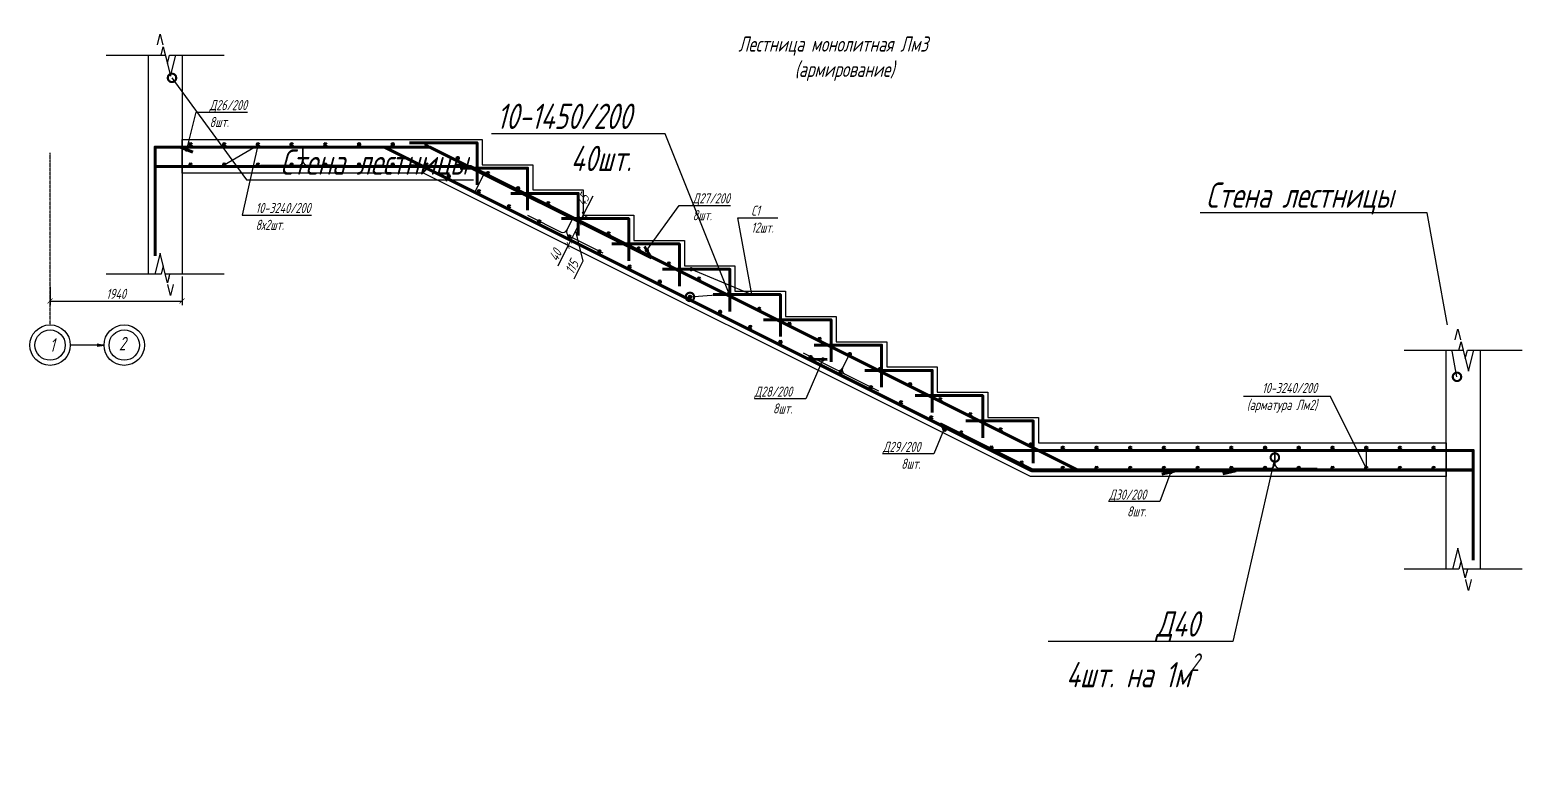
# Model space of a CAD drawing. Header units: millimetres. Extents: x 645 to 249636, y -127504 to 76561.
# Drawn here: x 189591 to 198444, y -38378 to -33981 of the extents above; entities that cross this region are included whole.
import ezdxf
from ezdxf import colors
from ezdxf.entities.mleader import LeaderData, LeaderLine
from ezdxf.math import Vec2, Vec3

# ---------------------------------------------------------------- set-up
doc = ezdxf.new("R2010")
doc.units = ezdxf.units.MM
doc.linetypes.add('Штрихпунктирная', pattern=[11, 6, -2, 1, -2])
doc.layers.get('Defpoints').update_dxf_attribs({"color": 8})
for name, color, linetype, lineweight in [('Обозначение', 94, 'Continuous', 25), ('Обозначения', 82, 'Continuous', 25), ('Обозначения @ 20', 82, 'Continuous', 25), ('Обозначения @ 50', 82, 'Continuous', 25), ('Основная', 7, 'Continuous', 60)]:
    doc.layers.add(name, color=color, linetype=linetype, lineweight=lineweight)
doc.styles.get("Standard").update_dxf_attribs({"font": 'simplex.shx', "width": 0.7, "oblique": 15, "height": 3})
doc.dimstyles.new('Default', dxfattribs={"dimtxt": 3, "dimasz": 1.5, "dimexe": 1.25, "dimexo": 0.625, "dimtad": 1, "dimdec": 0, "dimtxsty": 'Standard', "dimblk": 'ARCHTICK', "dimcen": 2.5, "dimadec": 0, "dimazin": 0, "dimtfac": 1, "dimtdec": 0, "dimtmove": 0, "dimatfit": 3, "dimfxl": 1, "dimarcsym": 0})

# ---------------------------------------------------------------- blocks, each defined once
blk = doc.blocks.new('*U280')
at = {"layer": 'Основная'}
blk.add_circle((50, 10), 5, dxfattribs=at)
blk = doc.blocks.new('*U281')
at = {"layer": 'Обозначение', "color": 0, "linetype": 'ByBlock', "lineweight": -2, "transparency": 16777216}
for p in [(190494.1, -34670.8), (190694.1, -34670.8), (190894.1, -34670.8), (191094.1, -34670.8), (191294.1, -34670.8), (191494.1, -34670.8), (191694.1, -34670.8), (191894.1, -34670.8), (195669.2, -36470.8), (195869.2, -36470.8), (196069.2, -36470.8), (196269.2, -36470.8), (196469.2, -36470.8), (196669.2, -36470.8), (196869.2, -36470.8), (197069.2, -36470.8), (197269.2, -36470.8), (197469.2, -36470.8), (197669.2, -36470.8), (197869.2, -36470.8)]:
    blk.add_blockref('*U280', p, dxfattribs=at)
at = {"layer": 'Обозначение', "color": 0, "linetype": 'ByBlock', "lineweight": -2, "transparency": 16777216, "rotation": 333.4349488229211}
for p in [(192080.4, -34728.7), (192259.3, -34818.1), (192438.2, -34907.6), (192617.1, -34997), (192796, -35086.5), (192974.9, -35175.9), (193153.8, -35265.4), (193332.6, -35354.8), (193511.5, -35444.2), (193690.4, -35533.7), (193869.3, -35623.1), (194048.2, -35712.6), (194227.1, -35802), (194406, -35891.5), (194584.8, -35980.9), (194763.7, -36070.3), (194942.6, -36159.8), (195121.5, -36249.2), (195300.4, -36338.7), (195479.3, -36428.1)]:
    blk.add_blockref('*U280', p, dxfattribs=at)
blk = doc.blocks.new('*U282')
at = {"layer": 'Основная'}
blk.add_circle((50, 10), 5, dxfattribs=at)
blk = doc.blocks.new('*U283')
at = {"layer": 'Обозначение', "color": 0, "linetype": 'ByBlock', "lineweight": -2, "transparency": 16777216}
for p in [(190494.1, -34790.8), (190694.1, -34790.8), (190894.1, -34790.8), (191094.1, -34790.8), (191294.1, -34790.8), (191494.1, -34790.8), (191694.1, -34790.8), (191894.1, -34790.8), (195669.2, -36590.8), (195869.2, -36590.8), (196069.2, -36590.8), (196269.2, -36590.8), (196469.2, -36590.8), (196669.2, -36590.8), (196869.2, -36590.8), (197069.2, -36590.8), (197269.2, -36590.8), (197469.2, -36590.8), (197669.2, -36590.8), (197869.2, -36590.8)]:
    blk.add_blockref('*U282', p, dxfattribs=at)
at = {"layer": 'Обозначение', "color": 0, "linetype": 'ByBlock', "lineweight": -2, "transparency": 16777216, "rotation": 333.4349488229211}
for p in [(192026.8, -34836), (192205.7, -34925.5), (192384.6, -35014.9), (192563.4, -35104.4), (192742.3, -35193.8), (192921.2, -35283.2), (193100.1, -35372.7), (193279, -35462.1), (193457.9, -35551.6), (193636.7, -35641), (193815.6, -35730.5), (193994.5, -35819.9), (194173.4, -35909.3), (194352.3, -35998.8), (194531.2, -36088.2), (194710.1, -36177.7), (194888.9, -36267.1), (195067.8, -36356.6), (195246.7, -36446), (195425.6, -36535.4)]:
    blk.add_blockref('*U282', p, dxfattribs=at)
blk = doc.blocks.new('_DotSmall')
at = {"color": 0, "linetype": 'ByBlock', "const_width": 0.5}
blk.add_lwpolyline([(-0.0625, 0, 1), (0.0625, 0, 1)], format="xyb", close=True, dxfattribs=at)
blk = doc.blocks.new('*U345')
at = {"color": 0, "linetype": 'ByBlock', "lineweight": -2}
for points in [[(0, 5), (-3, 5), (-3, 1.25), (0, 1.25)], [(0, -5), (-3, -5), (-3, -1.25), (0, -1.25)]]:
    blk.add_wipeout(points, dxfattribs=at)
blk.add_wipeout([(-3, -1.25), (0, -1.25), (-2.5, -0.62), (2.5, 0.62), (0, 1.25), (-3, 1.25)], dxfattribs=at)
at = {"color": 0, "linetype": 'ByBlock', "lineweight": -2, "ltscale": 100}
for points in [[(0, 1.25), (0, 5), (0, 7)], [(0, -1.25), (-2.5, -0.62), (2.5, 0.62), (0, 1.25)], [(0, -7), (0, -5), (0, -1.25)]]:
    blk.add_lwpolyline(points, dxfattribs=at)
blk = doc.blocks.new('*U1194')
at = {"layer": 'Обозначения @ 50', "ltscale": 100, "xscale": 50.00000000000002, "yscale": 50.00000000000002, "zscale": 50.00000000000002, "rotation": 270.0000000000001}
blk.add_blockref('*U345', (198094.1, -35880.8), dxfattribs=at)
at = {"layer": 'Обозначения @ 20', "ltscale": 100, "xscale": 20.00000000000001, "yscale": 20.00000000000001, "zscale": 20.00000000000001, "rotation": 270.0000000000001}
blk.add_blockref('*U345', (198094.1, -35880.8), dxfattribs=at)
blk = doc.blocks.new('*U347')
at = {"color": 0, "linetype": 'ByBlock', "lineweight": -2}
for points in [[(0, 5), (-3, 5), (-3, 1.25), (0, 1.25)], [(0, -5), (-3, -5), (-3, -1.25), (0, -1.25)]]:
    blk.add_wipeout(points, dxfattribs=at)
blk.add_wipeout([(-3, -1.25), (0, -1.25), (-2.5, -0.62), (2.5, 0.62), (0, 1.25), (-3, 1.25)], dxfattribs=at)
at = {"color": 0, "linetype": 'ByBlock', "lineweight": -2, "ltscale": 100}
for points in [[(0, 1.25), (0, 5), (0, 7)], [(0, -1.25), (-2.5, -0.62), (2.5, 0.62), (0, 1.25)], [(0, -7), (0, -5), (0, -1.25)]]:
    blk.add_lwpolyline(points, dxfattribs=at)
blk = doc.blocks.new('*U1195')
at = {"layer": 'Обозначения @ 50', "ltscale": 100, "xscale": 50.00000000000002, "yscale": 50.00000000000002, "zscale": 50.00000000000002, "rotation": 90.00000000000007}
blk.add_blockref('*U347', (198094.1, -37180.8), dxfattribs=at)
at = {"layer": 'Обозначения @ 20', "ltscale": 100, "xscale": 20.00000000000001, "yscale": 20.00000000000001, "zscale": 20.00000000000001, "rotation": 90.00000000000007}
blk.add_blockref('*U347', (198094.1, -37180.8), dxfattribs=at)
blk = doc.blocks.new('*U1196')
at = {"layer": 'Обозначения @ 50', "ltscale": 100, "xscale": 50.00000000000002, "yscale": 50.00000000000002, "zscale": 50.00000000000002, "rotation": 270.0000000000001}
blk.add_blockref('*U345', (190394.2, -34130.8), dxfattribs=at)
at = {"layer": 'Обозначения @ 20', "ltscale": 100, "xscale": 20.00000000000001, "yscale": 20.00000000000001, "zscale": 20.00000000000001, "rotation": 270.0000000000001}
blk.add_blockref('*U345', (190394.2, -34130.8), dxfattribs=at)
blk = doc.blocks.new('*U1197')
at = {"layer": 'Обозначения @ 50', "ltscale": 100, "xscale": 50.00000000000002, "yscale": 50.00000000000002, "zscale": 50.00000000000002, "rotation": 90.00000000000007}
blk.add_blockref('*U347', (190394.1, -35430.8), dxfattribs=at)
at = {"layer": 'Обозначения @ 20', "ltscale": 100, "xscale": 20.00000000000001, "yscale": 20.00000000000001, "zscale": 20.00000000000001, "rotation": 90.00000000000007}
blk.add_blockref('*U347', (190394.1, -35430.8), dxfattribs=at)
blk = doc.blocks.new('_Open')
at = {"color": 0, "linetype": 'ByBlock', "lineweight": -2}
for p, q in [((-1, 0.17), (0, 0)), ((-1, -0.17), (0, 0)), ((0, 0), (-1, 0))]:
    blk.add_line(p, q, dxfattribs=at)
blk = doc.blocks.new('_ArchTick')
at = {"color": 0, "linetype": 'ByBlock', "const_width": 0.15}
blk.add_lwpolyline([(-0.5, -0.5), (0.5, 0.5)], dxfattribs=at)
blk = doc.blocks.new('*D1080')
at = {"layer": 'Defpoints', "color": 0, "transparency": 16777216}
for p in [(189710.8, -35492.5), (190494.1, -35430.8), (190494.1, -35589.4)]:
    blk.add_point(p, dxfattribs=at)
at = {"layer": 'Обозначение', "color": 0, "lineweight": -2, "transparency": 16777216}
for p, q in [((190494.1, -35443.3), (190494.1, -35614.4)), ((189710.8, -35505), (189710.8, -35614.4)), ((189710.8, -35589.4), (190494.1, -35589.4))]:
    blk.add_line(p, q, dxfattribs=at)
at = {"layer": 'Обозначение', "color": 0, "lineweight": -2, "transparency": 16777216, "xscale": 30, "yscale": 30, "zscale": 30, "rotation": 180}
blk.add_blockref('_ArchTick', (189710.8, -35589.4), dxfattribs=at)
at = {"layer": 'Обозначение', "color": 0, "lineweight": -2, "transparency": 16777216, "xscale": 30, "yscale": 30, "zscale": 30}
blk.add_blockref('_ArchTick', (190494.1, -35589.4), dxfattribs=at)
at = {"layer": 'Обозначение', "color": 0, "transparency": 16777216, "insert": (190102.4, -35546.9), "char_height": 60, "attachment_point": 5}
blk.add_mtext('1940', dxfattribs=at)
blk = doc.blocks.new('*D1118')
at = {"layer": 'Defpoints', "color": 0, "transparency": 16777216}
for p in [(192853.9, -35121), (192853.9, -35121), (192874, -35080.8)]:
    blk.add_point(p, dxfattribs=at)
at = {"layer": 'Обозначение', "color": 0, "lineweight": -2, "transparency": 16777216}
for p, q in [((192874, -35080.8), (192932.1, -34964.8)), ((192842.7, -35115.4), (192831.6, -35109.9)), ((192853.9, -35121), (192874, -35080.8)), ((192885.2, -35086.4), (192896.4, -35092))]:
    blk.add_line(p, q, dxfattribs=at)
at = {"layer": 'Обозначение', "color": 0, "lineweight": -2, "transparency": 16777216, "xscale": 30, "yscale": 30, "zscale": 30}
for p, rotation in [((192874, -35080.8), 63.4349488229095), ((192853.9, -35121), 243.4349488229095)]:
    blk.add_blockref('_ArchTick', p, dxfattribs=dict(at, rotation=rotation))
at = {"layer": 'Обозначение', "color": 0, "transparency": 16777216, "insert": (192871.7, -34990.3), "char_height": 60, "attachment_point": 5, "rotation": 63.43495}
blk.add_mtext('45', dxfattribs=at)
blk = doc.blocks.new('*D1119')
at = {"layer": 'Defpoints', "color": 0, "transparency": 16777216}
for p in [(192853.9, -35121), (192800.3, -35228.4), (192800.3, -35228.4)]:
    blk.add_point(p, dxfattribs=at)
at = {"layer": 'Обозначение', "color": 0, "lineweight": -2, "transparency": 16777216}
for p, q in [((192853.9, -35121), (192800.3, -35228.4)), ((192842.7, -35115.4), (192831.6, -35109.9)), ((192789.1, -35222.8), (192777.9, -35217.2)), ((192827.1, -35174.7), (192870.7, -35353.7)), ((192870.7, -35353.7), (192817.5, -35460.2))]:
    blk.add_line(p, q, dxfattribs=at)
at = {"layer": 'Обозначение', "color": 0, "lineweight": -2, "transparency": 16777216, "xscale": 30, "yscale": 30, "zscale": 30}
for p, rotation in [((192853.9, -35121), 63.43494882290958), ((192800.3, -35228.4), 243.4349488229096)]:
    blk.add_blockref('_ArchTick', p, dxfattribs=dict(at, rotation=rotation))
at = {"layer": 'Обозначение', "color": 0, "transparency": 16777216, "insert": (192806.1, -35387.9), "char_height": 60, "attachment_point": 5, "rotation": 63.43495}
blk.add_mtext('115', dxfattribs=at)
blk = doc.blocks.new('*D1120')
at = {"layer": 'Defpoints', "color": 0, "transparency": 16777216}
for p in [(192800.3, -35228.4), (192784.6, -35259.7), (192784.6, -35259.7)]:
    blk.add_point(p, dxfattribs=at)
at = {"layer": 'Обозначение', "color": 0, "lineweight": -2, "transparency": 16777216}
for p, q in [((192789.1, -35222.8), (192777.9, -35217.2)), ((192800.3, -35228.4), (192784.6, -35259.7)), ((192724.4, -35380), (192784.6, -35259.7)), ((192773.4, -35254.1), (192762.2, -35248.5))]:
    blk.add_line(p, q, dxfattribs=at)
at = {"layer": 'Обозначение', "color": 0, "lineweight": -2, "transparency": 16777216, "xscale": 30, "yscale": 30, "zscale": 30}
for p, rotation in [((192800.3, -35228.4), 63.43494882290958), ((192784.6, -35259.7), 243.4349488229096)]:
    blk.add_blockref('_ArchTick', p, dxfattribs=dict(at, rotation=rotation))
at = {"layer": 'Обозначение', "color": 0, "transparency": 16777216, "insert": (192708.5, -35316.9), "char_height": 60, "attachment_point": 5, "rotation": 63.43495}
blk.add_mtext('40', dxfattribs=at)

msp = doc.modelspace()

# ---------------------------------------------------------------- linework, layer by layer
at = {"layer": 'Defpoints'}
for p, q in [((190334.12, -34675.783), (191963.424, -34675.783)), ((191695.095, -34675.783), (195535.095, -36595.783)), ((191963.424, -34675.783), (195563.424, -36475.783)), ((190334.12, -34795.783), (191935.095, -34795.783)), ((195563.424, -36475.783), (198154.116, -36475.783)), ((195535.095, -36595.783), (198154.116, -36595.783))]:
    msp.add_line(p, q, dxfattribs=at)
for points in [[(190494.12, -34670.783), (191964.604, -34670.783), (195564.604, -36470.783), (197994.116, -36470.783)], [(190494.12, -34790.783), (191936.276, -34790.783), (195536.276, -36590.783), (197994.116, -36590.783)]]:
    msp.add_lwpolyline(points, dxfattribs=at)
at = {"layer": 'Обозначение', "linetype": 'Штрихпунктирная', "ltscale": 0.5}
msp.add_line((189710.779, -35731.017), (189710.779, -34711.26), dxfattribs=at)
at = {"layer": 'Обозначение'}
for points in [[(190294.12, -34130.783), (190494.12, -34130.783), (190494.12, -35430.783), (190294.12, -35430.783)], [(197994.116, -35880.783), (198194.116, -35880.783), (198194.116, -37180.783), (197994.116, -37180.783)]]:
    msp.add_lwpolyline(points, close=True, dxfattribs=at)
msp.add_lwpolyline([(192290.637, -34822.619), (192232.499, -34938.895)], dxfattribs=at)
for centre, radius in [((189710.779, -35851.017), 120), ((189710.779, -35851.017), 90), ((190150.779, -35851.017), 120), ((190150.779, -35851.017), 90)]:
    msp.add_circle(centre, radius, dxfattribs=at)
at = {"layer": 'Основная', "lineweight": 30}
for points in [[(190960.886, -34782.605), (191185.886, -34782.605, 0.41421356), (191210.886, -34757.605), (191210.886, -34682.605), (191210.886, -34757.605, 0.41421356), (191235.886, -34782.605), (191460.886, -34782.605)], [(192542.29, -35079.948), (192743.536, -35180.571, 0.41421356), (192777.078, -35169.391), (192810.619, -35102.309), (192777.078, -35169.391, 0.41421356), (192788.258, -35202.932), (192989.504, -35303.555)], [(194177.881, -35897.744), (194379.127, -35998.367, 0.41421356), (194412.668, -35987.186), (194446.209, -35920.104), (194412.668, -35987.186, 0.41421356), (194423.848, -36020.727), (194625.094, -36121.35)], [(196727.238, -36580.185), (196952.238, -36580.185, 0.41421356), (196977.238, -36555.185), (196977.238, -36480.185), (196977.238, -36555.185, 0.41421356), (197002.238, -36580.185), (197227.238, -36580.185)]]:
    msp.add_lwpolyline(points, format="xyb", dxfattribs=at)
at = {"layer": 'Основная'}
for points in [[(191844.047, -34650.783), (192244.047, -34650.783), (192244.047, -34900.783)], [(192144.047, -34800.783), (192544.047, -34800.783), (192544.047, -35050.783)], [(192444.047, -34950.783), (192844.047, -34950.783), (192844.047, -35200.783)], [(192744.047, -35100.783), (193144.047, -35100.783), (193144.047, -35350.783)], [(193044.047, -35250.783), (193444.047, -35250.783), (193444.047, -35500.783)], [(193344.047, -35400.783), (193744.047, -35400.783), (193744.047, -35650.783)], [(193644.047, -35550.783), (194044.047, -35550.783), (194044.047, -35800.783)], [(193944.047, -35700.783), (194344.047, -35700.783), (194344.047, -35950.783)], [(194244.047, -35850.783), (194644.047, -35850.783), (194644.047, -36100.783)], [(194544.047, -36000.783), (194944.047, -36000.783), (194944.047, -36250.783)], [(194844.047, -36150.783), (195244.047, -36150.783), (195244.047, -36400.783)], [(195144.047, -36300.783), (195544.047, -36300.783), (195544.047, -36550.783)]]:
    msp.add_lwpolyline(points, dxfattribs=at)
at = {"layer": 'Основная', "color": 2}
for points in [[(193237.738, -35266.052), (193278.232, -35333.187)], [(194321.14, -35936.168), (194212.839, -35934.655)]]:
    msp.add_lwpolyline(points, dxfattribs=at)
at = {"layer": 'Основная', "color": 4}
for points in [[(198154.116, -36475.783), (198154.116, -36590.783), (195536.276, -36590.783), (194990.675, -36317.983)], [(194990.675, -36317.983), (195024.893, -36363.385)], [(196414.604, -36590.783), (196306.62, -36616.252)]]:
    msp.add_lwpolyline(points, dxfattribs=at)

# ---------------------------------------------------------------- block references
at = {"layer": 'Обозначение'}
for name in ['*U281', '*U283']:
    msp.add_blockref(name, (0, 0), dxfattribs=at)

# ---------------------------------------------------------------- texts
at = {"layer": 'Обозначение', "attachment_point": 1}
for s, width, insert, char_height in [('\\pi387.27889;Лестница монолитная Лм3\\P\\pi721.29813;(армирование)', 2148.67321, (193407.091, -34019.977), 90), ('1', 270.73167, (189708.226, -35810.572), 80), ('2', 270.73167, (190119.26, -35801.852), 80)]:
    msp.add_mtext_dynamic_manual_height_columns(s, width=width, gutter_width=300, heights=[0], dxfattribs=dict(at, insert=insert, char_height=char_height))

# ---------------------------------------------------------------- dimensions: what is measured, and where the dimension line sits
at = {"layer": 'Обозначение'}
dim = msp.add_aligned_dim(p1=(192874.047, -35080.783), p2=(192853.922, -35121.032), distance=0, dimstyle='Default', override={"dimjust": 1}, dxfattribs=at)
dim.commit()
dim.dimension.update_dxf_attribs({"geometry": '*D1118', "text_midpoint": (192871.748, -34990.349)})
dim = msp.add_linear_dim(base=(192800.256, -35228.364), p1=(192853.922, -35121.032), p2=(192800.256, -35228.364), angle=63.4349488, text='115', dimstyle='Default', override={"dimtmove": 1}, dxfattribs=at)
dim.commit()
dim.dimension.update_dxf_attribs({"geometry": '*D1119', "text_midpoint": (192865.144, -35364.861), "dimtype": 160})
dim = msp.add_linear_dim(base=(192784.604, -35259.669), p1=(192800.256, -35228.364), p2=(192784.604, -35259.669), angle=63.4349488, text='40', dimstyle='Default', dxfattribs=at)
dim.commit()
dim.dimension.update_dxf_attribs({"geometry": '*D1120', "text_midpoint": (192703.938, -35314.616), "dimtype": 160})

# ---------------------------------------------------------------- leaders
at = {"layer": 'Defpoints'}
ml = msp.add_multileader_mtext('Standard', dxfattribs=at)
ml.set_content('10-3240/200^J(арматура Лм2)', color=256)
ml.set_leader_properties()
ml.set_arrow_properties(name='DOTSMALL')
ml.build(insert=Vec2(0, 0))
ml.multileader.update_dxf_attribs({"text_left_attachment_type": 6, "text_right_attachment_type": 6, "dogleg_length": 2, "arrow_head_size": 40, "scale": 20})
ctx = ml.context
ctx.base_point, ctx.scale, ctx.char_height, ctx.arrow_head_size, ctx.landing_gap_size, ctx.plane_origin = Vec3(196659.124, -36155.361), 20, 60, 40, 40, Vec3(197519.197, -36460.783)
ctx.left_attachment, ctx.right_attachment, ctx.text_align_type = 6, 6, 2
notes = []
notes.append((ctx, [(0, (1, 1, 0), (197307.842, -36155.361), (-1, 0), 40, [(1, [(197519.197, -36460.783), (197519.197, -36580.783)], 0, [])])]))
ctx.mtext.insert, ctx.mtext.alignment, ctx.mtext.flow_direction = Vec3(197227.842, -36075.361), 3, 5
at = {"layer": 'Обозначение'}
ml = msp.add_multileader_mtext('Standard', dxfattribs=at)
ml.set_content('Стена лестницы', color=256)
ml.set_leader_properties()
ml.set_arrow_properties(name='DOTSMALL')
ml.build(insert=Vec2(0, 0))
ml.multileader.update_dxf_attribs({"text_left_attachment_type": 6, "text_right_attachment_type": 6, "dogleg_length": 2, "arrow_head_size": 100, "scale": 50})
ctx = ml.context
ctx.base_point, ctx.scale, ctx.char_height, ctx.arrow_head_size, ctx.landing_gap_size, ctx.plane_origin = Vec3(190975.953, -34869.897), 50, 150, 100, 100, Vec3(190433.128, -34182.109)
ctx.left_attachment, ctx.right_attachment = 6, 6
notes.append((ctx, [(0, (1, 1, 0), (190875.953, -34869.897), (1, 0), 100, [(0, [(190434.094, -34265.711)], 0, [])])]))
ctx.mtext.insert, ctx.mtext.flow_direction = Vec3(191075.953, -34689.897), 5
ml = msp.add_multileader_mtext('Standard', dxfattribs=at)
ml.set_content('Д26/200\\P8шт.', color=256)
ml.set_leader_properties()
ml.set_arrow_properties(name='DOTSMALL')
ml.build(insert=Vec2(0, 0))
ml.multileader.update_dxf_attribs({"text_left_attachment_type": 6, "text_right_attachment_type": 6, "dogleg_length": 2, "arrow_head_size": 40, "scale": 20})
ctx = ml.context
ctx.base_point, ctx.scale, ctx.char_height, ctx.arrow_head_size, ctx.landing_gap_size, ctx.plane_origin = Vec3(190617.056, -34469.276), 20, 60, 40, 40, Vec3(190283.974, -33890.118)
ctx.left_attachment, ctx.right_attachment = 6, 6
notes.append((ctx, [(0, (1, 1, 0), (190577.056, -34469.276), (1, 0), 40, [(0, [(190521.282, -34691.367)], 0, [])])]))
ctx.mtext.insert, ctx.mtext.flow_direction = Vec3(190657.056, -34397.276), 5
ml = msp.add_multileader_mtext('Standard', dxfattribs=at)
ml.set_content('10-1450/200^J40шт.', color=256)
ml.set_leader_properties()
ml.set_arrow_properties(name='DOTSMALL')
ml.build(insert=Vec2(0, 0))
ml.multileader.update_dxf_attribs({"text_left_attachment_type": 6, "text_right_attachment_type": 6, "dogleg_length": 2, "arrow_head_size": 100, "scale": 50})
ctx = ml.context
ctx.base_point, ctx.scale, ctx.char_height, ctx.arrow_head_size, ctx.landing_gap_size, ctx.plane_origin = Vec3(191986.9, -34598.62), 50, 150, 100, 100, Vec3(193507.058, -35564.994)
ctx.left_attachment, ctx.right_attachment, ctx.text_align_type = 6, 6, 2
notes.append((ctx, [(0, (1, 1, 0), (193359.437, -34598.62), (-1, 0), 100, [(1, [(193507.058, -35564.994), (193739.609, -35547.105)], 0, [])])]))
ctx.mtext.insert, ctx.mtext.alignment, ctx.mtext.flow_direction = Vec3(193159.437, -34418.62), 3, 5
ml = msp.add_multileader_mtext('Standard', dxfattribs=at)
ml.set_content('10-3240/200^J8х2шт.', color=256)
ml.set_leader_properties()
ml.set_arrow_properties(name='DOTSMALL')
ml.build(insert=Vec2(0, 0))
ml.multileader.update_dxf_attribs({"text_left_attachment_type": 6, "text_right_attachment_type": 6, "dogleg_length": 2, "arrow_head_size": 40, "scale": 20})
ctx = ml.context
ctx.base_point, ctx.scale, ctx.char_height, ctx.arrow_head_size, ctx.landing_gap_size, ctx.plane_origin = Vec3(190889.736, -35079.455), 20, 60, 40, 40, Vec3(190744.12, -34780.783)
ctx.left_attachment, ctx.right_attachment = 6, 6
notes.append((ctx, [(0, (1, 1, 0), (190849.736, -35079.455), (1, 0), 40, [(1, [(190744.12, -34780.783), (190944.12, -34665.783)], 0, [])])]))
ctx.mtext.insert, ctx.mtext.flow_direction = Vec3(190929.736, -35007.455), 5
ml = msp.add_multileader_mtext('Standard', dxfattribs=at)
ml.set_content('Д27/200\\P8шт.', color=256)
ml.set_leader_properties()
ml.set_arrow_properties(name='DOTSMALL')
ml.build(insert=Vec2(0, 0))
ml.multileader.update_dxf_attribs({"text_left_attachment_type": 6, "text_right_attachment_type": 6, "dogleg_length": 2, "arrow_head_size": 40, "scale": 20})
ctx = ml.context
ctx.base_point, ctx.scale, ctx.char_height, ctx.arrow_head_size, ctx.landing_gap_size, ctx.plane_origin = Vec3(193482.797, -35022.364), 20, 60, 40, 40, Vec3(193251.325, -35288.579)
ctx.left_attachment, ctx.right_attachment = 6, 6
notes.append((ctx, [(0, (1, 1, 0), (193442.797, -35022.364), (1, 0), 40, [(0, [(193251.325, -35288.579)], 0, [])])]))
ctx.mtext.insert, ctx.mtext.flow_direction = Vec3(193522.797, -34950.364), 5
ml = msp.add_multileader_mtext('Standard', dxfattribs=at)
ml.set_content('Стена лестницы', color=256)
ml.set_leader_properties()
ml.set_arrow_properties(name='DOTSMALL')
ml.build(insert=Vec2(0, 0))
ml.multileader.update_dxf_attribs({"text_left_attachment_type": 6, "text_right_attachment_type": 6, "dogleg_length": 2, "arrow_head_size": 100, "scale": 50})
ctx = ml.context
ctx.base_point, ctx.scale, ctx.char_height, ctx.arrow_head_size, ctx.landing_gap_size, ctx.plane_origin = Vec3(196192.876, -35066.017), 50, 150, 100, 100, Vec3(198103.542, -35943.265)
ctx.left_attachment, ctx.right_attachment, ctx.text_align_type = 6, 6, 2
notes.append((ctx, [(0, (1, 1, 0), (197880.102, -35066.017), (-1, 0), 100, [(0, [(198057.54, -36039.012)], 0, [])])]))
ctx.mtext.insert, ctx.mtext.alignment, ctx.mtext.flow_direction = Vec3(197680.102, -34886.017), 3, 5
ml = msp.add_multileader_mtext('Standard', dxfattribs=at)
ml.set_content('С1^J12шт.', color=256)
ml.set_leader_properties()
ml.set_arrow_properties(name='DOTSMALL')
ml.build(insert=Vec2(0, 0))
ml.multileader.update_dxf_attribs({"text_left_attachment_type": 6, "text_right_attachment_type": 6, "dogleg_length": 2, "arrow_head_size": 40, "scale": 20})
ctx = ml.context
ctx.base_point, ctx.scale, ctx.char_height, ctx.arrow_head_size, ctx.landing_gap_size, ctx.plane_origin = Vec3(193830.396, -35095.656), 20, 60, 40, 40, Vec3(193514.824, -35400.783)
ctx.left_attachment, ctx.right_attachment = 6, 6
notes.append((ctx, [(0, (1, 1, 0), (193790.396, -35095.656), (1, 0), 40, [(1, [(193514.824, -35400.783), (193874.302, -35550.783)], 0, [])])]))
ctx.mtext.insert, ctx.mtext.flow_direction = Vec3(193870.396, -35023.656), 5
ml = msp.add_multileader_mtext('Standard', dxfattribs=at)
ml.set_content('', color=256)
ml.set_leader_properties()
ml.set_arrow_properties(name='OPEN')
ml.build(insert=Vec2(0, 0))
ml.multileader.update_dxf_attribs({"text_left_attachment_type": 6, "text_right_attachment_type": 6, "dogleg_length": 2, "arrow_head_size": 40, "scale": 100})
ctx = ml.context
ctx.base_point, ctx.scale, ctx.char_height, ctx.arrow_head_size, ctx.landing_gap_size, ctx.plane_origin = Vec3(189789.537, -35851.017), 100, 60, 40, 40, Vec3(190030.779, -35851.017)
ctx.left_attachment, ctx.right_attachment, ctx.text_align_type = 6, 6, 2
notes.append((ctx, [(0, (1, 1, 0), (189898.106, -35851.017), (-1, 0), 28.57, [(0, [(190030.779, -35851.017)], 0, [])])]))
ctx.mtext.insert, ctx.mtext.alignment, ctx.mtext.flow_direction = Vec3(189829.537, -35791.017), 3, 5
ml = msp.add_multileader_mtext('Standard', dxfattribs=at)
ml.set_content('Д28/200\\P8шт.', color=256)
ml.set_leader_properties()
ml.set_arrow_properties(name='DOTSMALL')
ml.build(insert=Vec2(0, 0))
ml.multileader.update_dxf_attribs({"text_left_attachment_type": 6, "text_right_attachment_type": 6, "dogleg_length": 2, "arrow_head_size": 40, "scale": 20})
ctx = ml.context
ctx.base_point, ctx.scale, ctx.char_height, ctx.arrow_head_size, ctx.landing_gap_size, ctx.plane_origin = Vec3(193783.634, -36168.767), 20, 60, 40, 40, Vec3(194295.957, -35935.816)
ctx.left_attachment, ctx.right_attachment, ctx.text_align_type = 6, 6, 2
notes.append((ctx, [(1, (1, 1, 0), (194193.711, -36168.767), (-1, 0), 40, [(0, [(194295.957, -35935.816)], 0, [])])]))
ctx.mtext.insert, ctx.mtext.alignment, ctx.mtext.flow_direction = Vec3(194113.711, -36096.767), 3, 5
ml = msp.add_multileader_mtext('Standard', dxfattribs=at)
ml.set_content('Д29/200\\P8шт.', color=256)
ml.set_leader_properties()
ml.set_arrow_properties(name='DOTSMALL')
ml.build(insert=Vec2(0, 0))
ml.multileader.update_dxf_attribs({"text_left_attachment_type": 6, "text_right_attachment_type": 6, "dogleg_length": 2, "arrow_head_size": 40, "scale": 20})
ctx = ml.context
ctx.base_point, ctx.scale, ctx.char_height, ctx.arrow_head_size, ctx.landing_gap_size, ctx.plane_origin = Vec3(194544.322, -36496.569), 20, 60, 40, 40, Vec3(195014.597, -36347.565)
ctx.left_attachment, ctx.right_attachment, ctx.text_align_type = 6, 6, 2
notes.append((ctx, [(1, (1, 1, 0), (194954.399, -36496.569), (-1, 0), 40, [(0, [(195014.597, -36347.565)], 0, [])])]))
ctx.mtext.insert, ctx.mtext.alignment, ctx.mtext.flow_direction = Vec3(194874.399, -36424.569), 3, 5
ml = msp.add_multileader_mtext('Standard', dxfattribs=at)
ml.set_content('\\A1;Д40^J4шт. на 1м{\\H0.7x;\\S2^ ;}', color=256)
ml.set_leader_properties()
ml.set_arrow_properties(name='DOTSMALL')
ml.build(insert=Vec2(0, 0))
ml.multileader.update_dxf_attribs({"text_left_attachment_type": 6, "text_right_attachment_type": 6, "dogleg_length": 2, "arrow_head_size": 100, "scale": 50})
ctx = ml.context
ctx.base_point, ctx.scale, ctx.char_height, ctx.arrow_head_size, ctx.landing_gap_size, ctx.plane_origin = Vec3(195365.911, -37609.94), 50, 150, 100, 100, Vec3(196462.923, -36274.621)
ctx.left_attachment, ctx.right_attachment, ctx.text_align_type = 6, 6, 2
notes.append((ctx, [(1, (1, 1, 0), (196727.584, -37609.94), (-1, 0), 100, [(0, [(196977.238, -36517.685)], 0, [])])]))
ctx.mtext.insert, ctx.mtext.alignment, ctx.mtext.flow_direction = Vec3(196527.584, -37429.94), 3, 5
ml = msp.add_multileader_mtext('Standard', dxfattribs=at)
ml.set_content('Д30/200\\P8шт.', color=256)
ml.set_leader_properties()
ml.set_arrow_properties(name='DOTSMALL')
ml.build(insert=Vec2(0, 0))
ml.multileader.update_dxf_attribs({"text_left_attachment_type": 6, "text_right_attachment_type": 6, "dogleg_length": 2, "arrow_head_size": 40, "scale": 20})
ctx = ml.context
ctx.base_point, ctx.scale, ctx.char_height, ctx.arrow_head_size, ctx.landing_gap_size, ctx.plane_origin = Vec3(195884.311, -36779.647), 20, 60, 40, 40, Vec3(196360.612, -36603.517)
ctx.left_attachment, ctx.right_attachment, ctx.text_align_type = 6, 6, 2
notes.append((ctx, [(1, (1, 1, 0), (196294.388, -36779.647), (-1, 0), 40, [(0, [(196360.612, -36603.517)], 0, [])])]))
ctx.mtext.insert, ctx.mtext.alignment, ctx.mtext.flow_direction = Vec3(196214.388, -36707.647), 3, 5
for ctx, leaders in notes:
    for number, flags, end, landing, length, lines in leaders:
        leader = LeaderData()
        leader.index, (leader.has_last_leader_line, leader.has_dogleg_vector, leader.attachment_direction) = number, flags
        leader.last_leader_point, leader.dogleg_vector, leader.dogleg_length = Vec3(end), Vec3(landing), length
        for number, points, colour, breaks in lines:
            line = LeaderLine()
            line.index, line.vertices, line.color, line.breaks = number, Vec3.list(points), colors.encode_raw_color(colour), breaks
            leader.lines.append(line)
        ctx.leaders.append(leader)

# ---------------------------------------------------------------- next in the draw order: block references
at = {"layer": 'Обозначения'}
for name in ['*U1196', '*U1197', '*U1194', '*U1195']:
    msp.add_blockref(name, (0, 0), dxfattribs=at)

# ---------------------------------------------------------------- next in the draw order: linework, layer by layer
at = {"layer": 'Обозначение', "color": 140}
msp.add_lwpolyline([(195526.833, -36630.783), (191926.833, -34830.783), (190494.12, -34830.783), (190494.12, -34630.783), (192274.047, -34630.783), (192274.047, -34780.783), (192574.047, -34780.783), (192574.047, -34930.783), (192874.047, -34930.783), (192874.047, -35080.783), (193174.047, -35080.783), (193174.047, -35230.783), (193474.047, -35230.783), (193474.047, -35380.783), (193774.047, -35380.783), (193774.047, -35530.783), (194074.047, -35530.783), (194074.047, -35680.783), (194374.047, -35680.783), (194374.047, -35830.783), (194674.047, -35830.783), (194674.047, -35980.783), (194974.047, -35980.783), (194974.047, -36130.783), (195274.047, -36130.783), (195274.047, -36280.783), (195574.047, -36280.783), (195574.047, -36430.783), (197994.116, -36430.783), (197994.116, -36630.783)], close=True, dxfattribs=at)
at = {"layer": 'Основная', "color": 2}
for points in [[(193278.232, -35333.187), (191963.424, -34675.783), (190334.12, -34675.783), (190334.12, -35320.783)], [(194212.839, -35934.655), (195295.095, -36475.783), (198154.116, -36475.783), (198154.116, -37125.783)]]:
    msp.add_lwpolyline(points, dxfattribs=at)
at = {"layer": 'Основная', "color": 4}
msp.add_lwpolyline([(190334.12, -34675.783), (190334.12, -34790.783), (192204.604, -34790.783), (195804.604, -36590.783), (196414.604, -36590.783)], dxfattribs=at)
at = {"layer": 'Основная', "color": 30, "true_color": 0xf26722}
msp.add_lwpolyline([(190557.469, -34706.95), (190485.095, -34675.783), (191695.095, -34675.783), (195535.095, -36595.783), (196745.095, -36595.783), (196667.901, -36614.916)], dxfattribs=at)

# ---------------------------------------------------------------- next in the draw order: dimensions: what is measured, and where the dimension line sits
at = {"layer": 'Обозначение'}
dim = msp.add_linear_dim(base=(190494.12, -35589.449), p1=(189710.779, -35492.528), p2=(190494.12, -35430.783), text='1940', dimstyle='Default', dxfattribs=at)
dim.commit()
dim.dimension.update_dxf_attribs({"geometry": '*D1080', "text_midpoint": (190102.45, -35546.949)})

doc.saveas('drawing.dxf')
